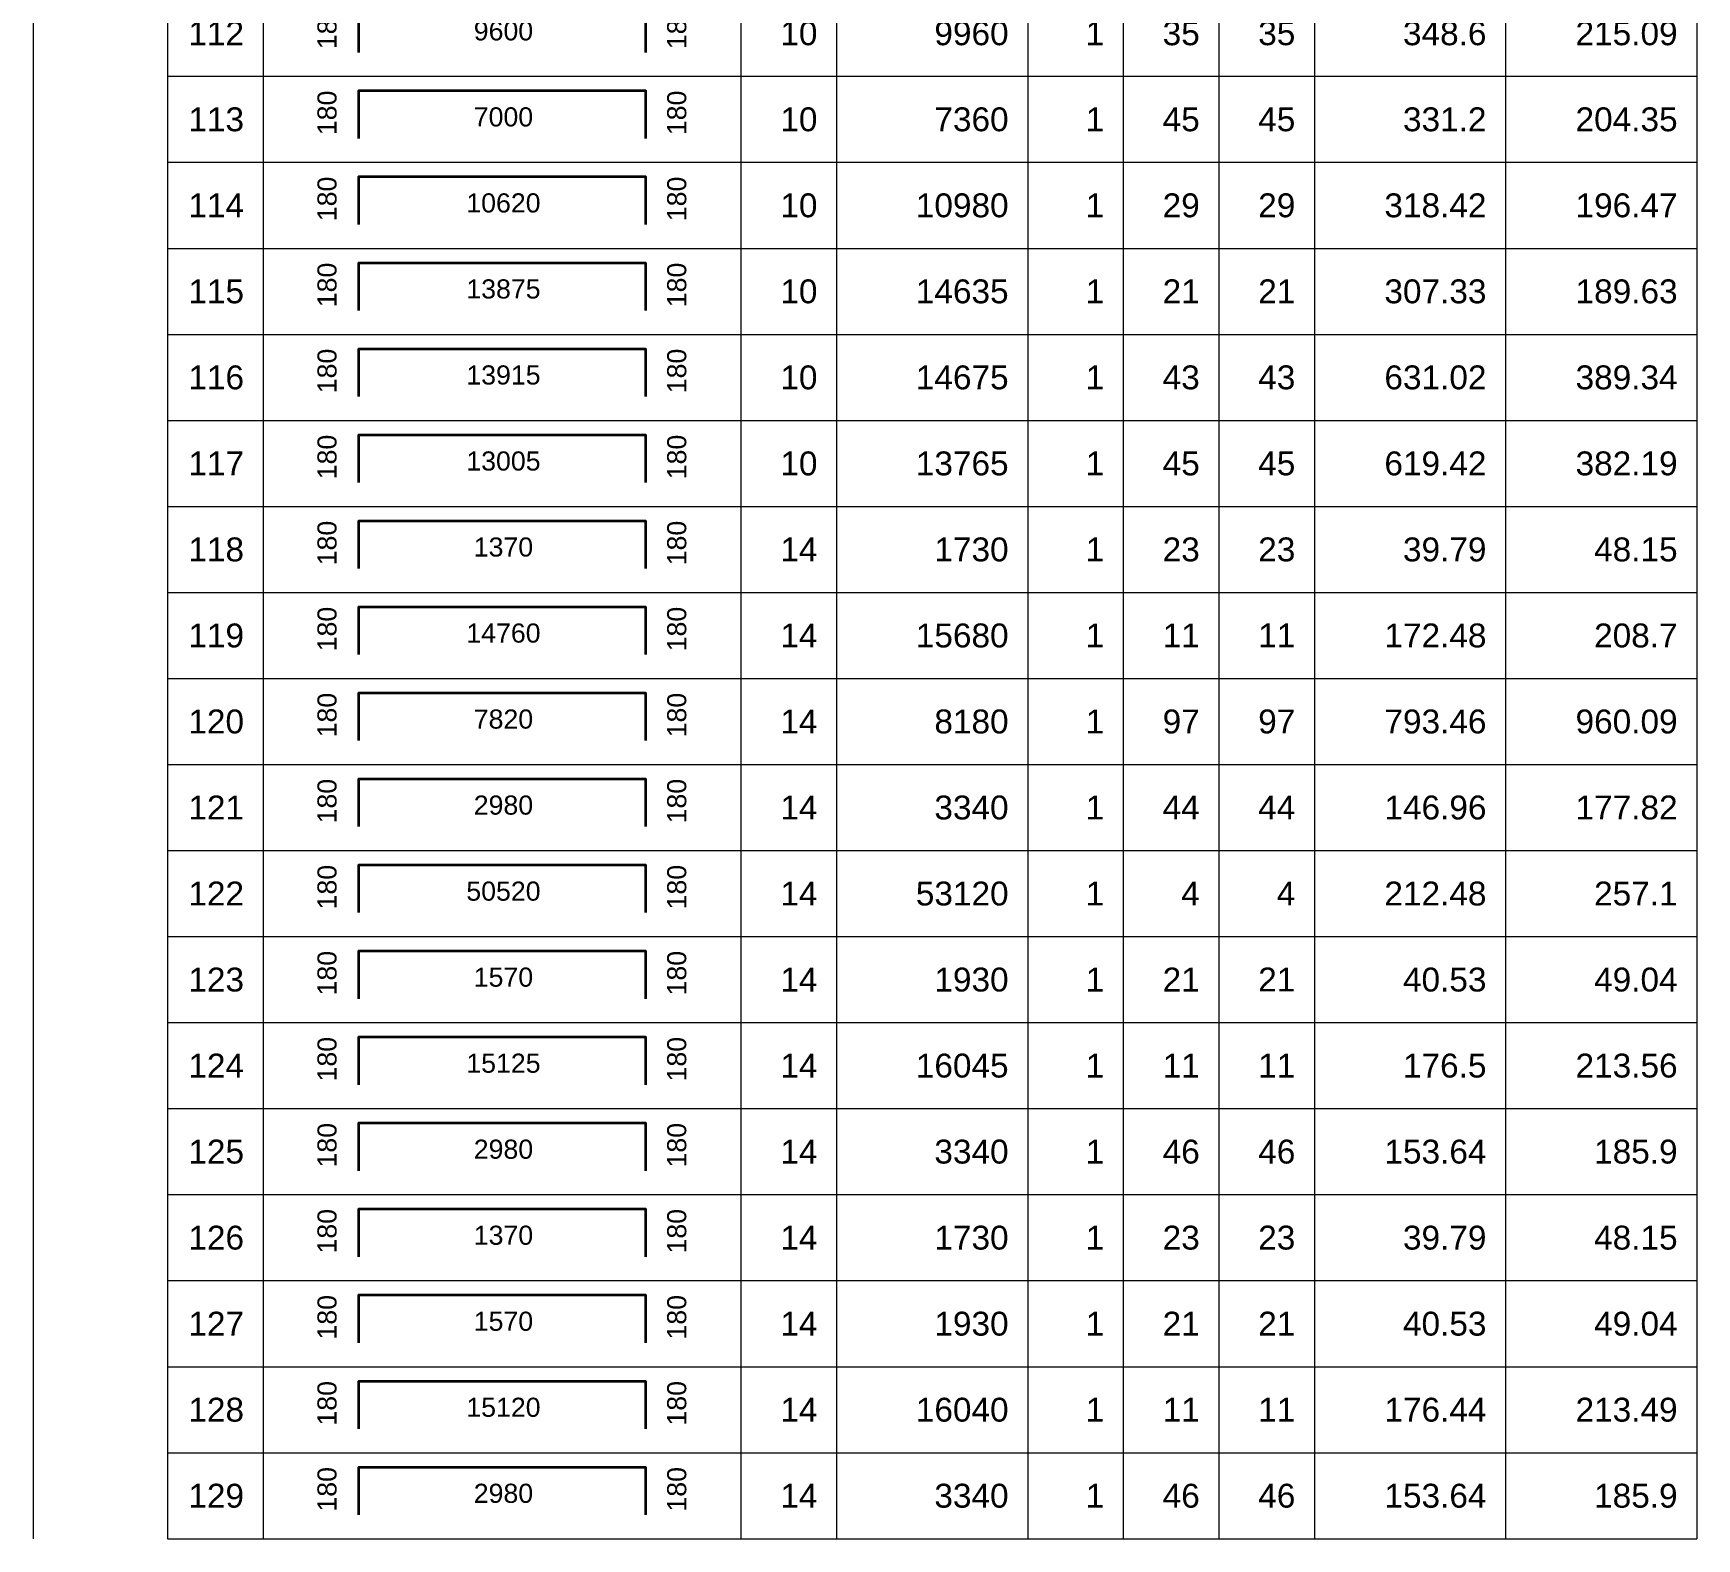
# Model space of a CAD drawing. Header units: millimetres. Extents: x -179076 to 505271, y -18667 to 119516.
# Drawn here: x -30564 to -13159, y 558 to 16308 of the extents above; entities that cross this region are included whole.
import ezdxf
from ezdxf.enums import TextEntityAlignment as Align

# ---------------------------------------------------------------- set-up
doc = ezdxf.new("R2010")
doc.units = ezdxf.units.MM
for name, color, linetype, lineweight in [('NDC_S_REBAR', 4, 'Continuous', 35), ('NDC_S_VN TEXT', 7, 'Continuous', 20), ('NDC_Table', 3, 'Continuous', 20)]:
    doc.layers.add(name, color=color, linetype=linetype, lineweight=lineweight)
doc.styles.add('ARIAL', font='arial.ttf', dxfattribs={"width": 0.8})

# ---------------------------------------------------------------- blocks, each defined once
blk = doc.blocks.new('dang04')
at = {"layer": 'NDC_S_REBAR'}
blk.add_lwpolyline([(3405, -650), (3405, -150), (6405, -150), (6405, -650)], dxfattribs=at)
at = {"layer": 'NDC_Table'}
for p, q in [((0, 0), (0, -900)), ((1405, 0), (1405, -900)), ((2405, 0), (2405, -900)), ((7405, 0), (7405, -900)), ((8405, 0), (8405, -900)), ((10405, 0), (10405, -900)), ((11405, 0), (11405, -900)), ((12405, 0), (12405, -900)), ((13405, 0), (13405, -900)), ((15405, 0), (15405, -900)), ((17405, 0), (17405, -900)), ((1405, -900), (17405, -900))]:
    blk.add_line(p, q, dxfattribs=at)
at = {"layer": 'NDC_S_VN TEXT', "style": 'ARIAL'}
for p in [(3073, -150), (6733, -150)]:
    blk.add_attdef('D03', text='', height=200, rotation=90, dxfattribs=at).set_placement(p, align=Align.MIDDLE_RIGHT)
for p in [(2205, -450), (8205, -450), (10205, -450), (11205, -450), (12205, -450), (13205, -450), (15205, -450), (17205, -450)]:
    blk.add_attdef('D03', text='', height=250, dxfattribs=at).set_placement(p, align=Align.MIDDLE_RIGHT)
blk.add_attdef('D03', text='', height=200, dxfattribs=at).set_placement((4920, -425), align=Align.MIDDLE_CENTER)

msp = doc.modelspace()

# ---------------------------------------------------------------- block references
at = {"layer": 'NDC_Table'}
ref = msp.add_blockref('dang04', (-30564.3, 16758.3), dxfattribs=at)
ref.add_attrib('D03', '112', dxfattribs={"layer": 'NDC_S_VN TEXT', "height": 250, "style": 'ARIAL'}).set_placement((-28359, 16308.3), align=Align.MIDDLE_RIGHT)
ref.add_attrib('D03', '180', dxfattribs={"layer": 'NDC_S_VN TEXT', "height": 200, "rotation": 90, "style": 'ARIAL'}).set_placement((-27491, 16608.3), align=Align.MIDDLE_RIGHT)
ref.add_attrib('D03', '9600', dxfattribs={"layer": 'NDC_S_VN TEXT', "height": 200, "style": 'ARIAL'}).set_placement((-25644.7, 16333.6), align=Align.MIDDLE_CENTER)
ref.add_attrib('D03', '180', dxfattribs={"layer": 'NDC_S_VN TEXT', "height": 200, "rotation": 90, "style": 'ARIAL'}).set_placement((-23831.8, 16608.3), align=Align.MIDDLE_RIGHT)
ref.add_attrib('D03', '10', dxfattribs={"layer": 'NDC_S_VN TEXT', "height": 250, "style": 'ARIAL'}).set_placement((-22359, 16308.3), align=Align.MIDDLE_RIGHT)
ref.add_attrib('D03', '9960', dxfattribs={"layer": 'NDC_S_VN TEXT', "height": 250, "style": 'ARIAL'}).set_placement((-20359, 16308.3), align=Align.MIDDLE_RIGHT)
ref.add_attrib('D03', '1', dxfattribs={"layer": 'NDC_S_VN TEXT', "height": 250, "style": 'ARIAL'}).set_placement((-19359, 16308.3), align=Align.MIDDLE_RIGHT)
ref.add_attrib('D03', '35', dxfattribs={"layer": 'NDC_S_VN TEXT', "height": 250, "style": 'ARIAL'}).set_placement((-18359, 16308.3), align=Align.MIDDLE_RIGHT)
ref.add_attrib('D03', '35', dxfattribs={"layer": 'NDC_S_VN TEXT', "height": 250, "style": 'ARIAL'}).set_placement((-17359, 16308.6), align=Align.MIDDLE_RIGHT)
ref.add_attrib('D03', '348.6', dxfattribs={"layer": 'NDC_S_VN TEXT', "height": 250, "style": 'ARIAL'}).set_placement((-15359, 16308.3), align=Align.MIDDLE_RIGHT)
ref.add_attrib('D03', '215.09', dxfattribs={"layer": 'NDC_S_VN TEXT', "height": 250, "style": 'ARIAL'}).set_placement((-13359, 16308.3), align=Align.MIDDLE_RIGHT)
ref = msp.add_blockref('dang04', (-30564.3, 15858.3), dxfattribs=at)
ref.add_attrib('D03', '113', dxfattribs={"layer": 'NDC_S_VN TEXT', "height": 250, "style": 'ARIAL'}).set_placement((-28359, 15408.3), align=Align.MIDDLE_RIGHT)
ref.add_attrib('D03', '180', dxfattribs={"layer": 'NDC_S_VN TEXT', "height": 200, "rotation": 90, "style": 'ARIAL'}).set_placement((-27491, 15708.3), align=Align.MIDDLE_RIGHT)
ref.add_attrib('D03', '7000', dxfattribs={"layer": 'NDC_S_VN TEXT', "height": 200, "style": 'ARIAL'}).set_placement((-25644.7, 15433.6), align=Align.MIDDLE_CENTER)
ref.add_attrib('D03', '180', dxfattribs={"layer": 'NDC_S_VN TEXT', "height": 200, "rotation": 90, "style": 'ARIAL'}).set_placement((-23831.8, 15708.3), align=Align.MIDDLE_RIGHT)
ref.add_attrib('D03', '10', dxfattribs={"layer": 'NDC_S_VN TEXT', "height": 250, "style": 'ARIAL'}).set_placement((-22359, 15408.3), align=Align.MIDDLE_RIGHT)
ref.add_attrib('D03', '7360', dxfattribs={"layer": 'NDC_S_VN TEXT', "height": 250, "style": 'ARIAL'}).set_placement((-20359, 15408.3), align=Align.MIDDLE_RIGHT)
ref.add_attrib('D03', '1', dxfattribs={"layer": 'NDC_S_VN TEXT', "height": 250, "style": 'ARIAL'}).set_placement((-19359, 15408.3), align=Align.MIDDLE_RIGHT)
ref.add_attrib('D03', '45', dxfattribs={"layer": 'NDC_S_VN TEXT', "height": 250, "style": 'ARIAL'}).set_placement((-18359, 15408.3), align=Align.MIDDLE_RIGHT)
ref.add_attrib('D03', '45', dxfattribs={"layer": 'NDC_S_VN TEXT', "height": 250, "style": 'ARIAL'}).set_placement((-17359, 15408.6), align=Align.MIDDLE_RIGHT)
ref.add_attrib('D03', '331.2', dxfattribs={"layer": 'NDC_S_VN TEXT', "height": 250, "style": 'ARIAL'}).set_placement((-15359, 15408.3), align=Align.MIDDLE_RIGHT)
ref.add_attrib('D03', '204.35', dxfattribs={"layer": 'NDC_S_VN TEXT', "height": 250, "style": 'ARIAL'}).set_placement((-13359, 15408.3), align=Align.MIDDLE_RIGHT)
ref = msp.add_blockref('dang04', (-30564.3, 14958.3), dxfattribs=at)
ref.add_attrib('D03', '114', dxfattribs={"layer": 'NDC_S_VN TEXT', "height": 250, "style": 'ARIAL'}).set_placement((-28359, 14508.3), align=Align.MIDDLE_RIGHT)
ref.add_attrib('D03', '180', dxfattribs={"layer": 'NDC_S_VN TEXT', "height": 200, "rotation": 90, "style": 'ARIAL'}).set_placement((-27491, 14808.3), align=Align.MIDDLE_RIGHT)
ref.add_attrib('D03', '10620', dxfattribs={"layer": 'NDC_S_VN TEXT', "height": 200, "style": 'ARIAL'}).set_placement((-25644.7, 14533.6), align=Align.MIDDLE_CENTER)
ref.add_attrib('D03', '180', dxfattribs={"layer": 'NDC_S_VN TEXT', "height": 200, "rotation": 90, "style": 'ARIAL'}).set_placement((-23831.8, 14808.3), align=Align.MIDDLE_RIGHT)
ref.add_attrib('D03', '10', dxfattribs={"layer": 'NDC_S_VN TEXT', "height": 250, "style": 'ARIAL'}).set_placement((-22359, 14508.3), align=Align.MIDDLE_RIGHT)
ref.add_attrib('D03', '10980', dxfattribs={"layer": 'NDC_S_VN TEXT', "height": 250, "style": 'ARIAL'}).set_placement((-20359, 14508.3), align=Align.MIDDLE_RIGHT)
ref.add_attrib('D03', '1', dxfattribs={"layer": 'NDC_S_VN TEXT', "height": 250, "style": 'ARIAL'}).set_placement((-19359, 14508.3), align=Align.MIDDLE_RIGHT)
ref.add_attrib('D03', '29', dxfattribs={"layer": 'NDC_S_VN TEXT', "height": 250, "style": 'ARIAL'}).set_placement((-18359, 14508.3), align=Align.MIDDLE_RIGHT)
ref.add_attrib('D03', '29', dxfattribs={"layer": 'NDC_S_VN TEXT', "height": 250, "style": 'ARIAL'}).set_placement((-17359, 14508.6), align=Align.MIDDLE_RIGHT)
ref.add_attrib('D03', '318.42', dxfattribs={"layer": 'NDC_S_VN TEXT', "height": 250, "style": 'ARIAL'}).set_placement((-15359, 14508.3), align=Align.MIDDLE_RIGHT)
ref.add_attrib('D03', '196.47', dxfattribs={"layer": 'NDC_S_VN TEXT', "height": 250, "style": 'ARIAL'}).set_placement((-13359, 14508.3), align=Align.MIDDLE_RIGHT)
ref = msp.add_blockref('dang04', (-30564.3, 14058.3), dxfattribs=at)
ref.add_attrib('D03', '115', dxfattribs={"layer": 'NDC_S_VN TEXT', "height": 250, "style": 'ARIAL'}).set_placement((-28359, 13608.3), align=Align.MIDDLE_RIGHT)
ref.add_attrib('D03', '180', dxfattribs={"layer": 'NDC_S_VN TEXT', "height": 200, "rotation": 90, "style": 'ARIAL'}).set_placement((-27491, 13908.3), align=Align.MIDDLE_RIGHT)
ref.add_attrib('D03', '13875', dxfattribs={"layer": 'NDC_S_VN TEXT', "height": 200, "style": 'ARIAL'}).set_placement((-25644.7, 13633.6), align=Align.MIDDLE_CENTER)
ref.add_attrib('D03', '180', dxfattribs={"layer": 'NDC_S_VN TEXT', "height": 200, "rotation": 90, "style": 'ARIAL'}).set_placement((-23831.8, 13908.3), align=Align.MIDDLE_RIGHT)
ref.add_attrib('D03', '10', dxfattribs={"layer": 'NDC_S_VN TEXT', "height": 250, "style": 'ARIAL'}).set_placement((-22359, 13608.3), align=Align.MIDDLE_RIGHT)
ref.add_attrib('D03', '14635', dxfattribs={"layer": 'NDC_S_VN TEXT', "height": 250, "style": 'ARIAL'}).set_placement((-20359, 13608.3), align=Align.MIDDLE_RIGHT)
ref.add_attrib('D03', '1', dxfattribs={"layer": 'NDC_S_VN TEXT', "height": 250, "style": 'ARIAL'}).set_placement((-19359, 13608.3), align=Align.MIDDLE_RIGHT)
ref.add_attrib('D03', '21', dxfattribs={"layer": 'NDC_S_VN TEXT', "height": 250, "style": 'ARIAL'}).set_placement((-18359, 13608.3), align=Align.MIDDLE_RIGHT)
ref.add_attrib('D03', '21', dxfattribs={"layer": 'NDC_S_VN TEXT', "height": 250, "style": 'ARIAL'}).set_placement((-17359, 13608.6), align=Align.MIDDLE_RIGHT)
ref.add_attrib('D03', '307.33', dxfattribs={"layer": 'NDC_S_VN TEXT', "height": 250, "style": 'ARIAL'}).set_placement((-15359, 13608.3), align=Align.MIDDLE_RIGHT)
ref.add_attrib('D03', '189.63', dxfattribs={"layer": 'NDC_S_VN TEXT', "height": 250, "style": 'ARIAL'}).set_placement((-13359, 13608.3), align=Align.MIDDLE_RIGHT)
ref = msp.add_blockref('dang04', (-30564.3, 13158.3), dxfattribs=at)
ref.add_attrib('D03', '116', dxfattribs={"layer": 'NDC_S_VN TEXT', "height": 250, "style": 'ARIAL'}).set_placement((-28359, 12708.3), align=Align.MIDDLE_RIGHT)
ref.add_attrib('D03', '180', dxfattribs={"layer": 'NDC_S_VN TEXT', "height": 200, "rotation": 90, "style": 'ARIAL'}).set_placement((-27491, 13008.3), align=Align.MIDDLE_RIGHT)
ref.add_attrib('D03', '13915', dxfattribs={"layer": 'NDC_S_VN TEXT', "height": 200, "style": 'ARIAL'}).set_placement((-25644.7, 12733.6), align=Align.MIDDLE_CENTER)
ref.add_attrib('D03', '180', dxfattribs={"layer": 'NDC_S_VN TEXT', "height": 200, "rotation": 90, "style": 'ARIAL'}).set_placement((-23831.8, 13008.3), align=Align.MIDDLE_RIGHT)
ref.add_attrib('D03', '10', dxfattribs={"layer": 'NDC_S_VN TEXT', "height": 250, "style": 'ARIAL'}).set_placement((-22359, 12708.3), align=Align.MIDDLE_RIGHT)
ref.add_attrib('D03', '14675', dxfattribs={"layer": 'NDC_S_VN TEXT', "height": 250, "style": 'ARIAL'}).set_placement((-20359, 12708.3), align=Align.MIDDLE_RIGHT)
ref.add_attrib('D03', '1', dxfattribs={"layer": 'NDC_S_VN TEXT', "height": 250, "style": 'ARIAL'}).set_placement((-19359, 12708.3), align=Align.MIDDLE_RIGHT)
ref.add_attrib('D03', '43', dxfattribs={"layer": 'NDC_S_VN TEXT', "height": 250, "style": 'ARIAL'}).set_placement((-18359, 12708.3), align=Align.MIDDLE_RIGHT)
ref.add_attrib('D03', '43', dxfattribs={"layer": 'NDC_S_VN TEXT', "height": 250, "style": 'ARIAL'}).set_placement((-17359, 12708.6), align=Align.MIDDLE_RIGHT)
ref.add_attrib('D03', '631.02', dxfattribs={"layer": 'NDC_S_VN TEXT', "height": 250, "style": 'ARIAL'}).set_placement((-15359, 12708.3), align=Align.MIDDLE_RIGHT)
ref.add_attrib('D03', '389.34', dxfattribs={"layer": 'NDC_S_VN TEXT', "height": 250, "style": 'ARIAL'}).set_placement((-13359, 12708.3), align=Align.MIDDLE_RIGHT)
ref = msp.add_blockref('dang04', (-30564.3, 12258.3), dxfattribs=at)
ref.add_attrib('D03', '117', dxfattribs={"layer": 'NDC_S_VN TEXT', "height": 250, "style": 'ARIAL'}).set_placement((-28359, 11808.3), align=Align.MIDDLE_RIGHT)
ref.add_attrib('D03', '180', dxfattribs={"layer": 'NDC_S_VN TEXT', "height": 200, "rotation": 90, "style": 'ARIAL'}).set_placement((-27491, 12108.3), align=Align.MIDDLE_RIGHT)
ref.add_attrib('D03', '13005', dxfattribs={"layer": 'NDC_S_VN TEXT', "height": 200, "style": 'ARIAL'}).set_placement((-25644.7, 11833.6), align=Align.MIDDLE_CENTER)
ref.add_attrib('D03', '180', dxfattribs={"layer": 'NDC_S_VN TEXT', "height": 200, "rotation": 90, "style": 'ARIAL'}).set_placement((-23831.8, 12108.3), align=Align.MIDDLE_RIGHT)
ref.add_attrib('D03', '10', dxfattribs={"layer": 'NDC_S_VN TEXT', "height": 250, "style": 'ARIAL'}).set_placement((-22359, 11808.3), align=Align.MIDDLE_RIGHT)
ref.add_attrib('D03', '13765', dxfattribs={"layer": 'NDC_S_VN TEXT', "height": 250, "style": 'ARIAL'}).set_placement((-20359, 11808.3), align=Align.MIDDLE_RIGHT)
ref.add_attrib('D03', '1', dxfattribs={"layer": 'NDC_S_VN TEXT', "height": 250, "style": 'ARIAL'}).set_placement((-19359, 11808.3), align=Align.MIDDLE_RIGHT)
ref.add_attrib('D03', '45', dxfattribs={"layer": 'NDC_S_VN TEXT', "height": 250, "style": 'ARIAL'}).set_placement((-18359, 11808.3), align=Align.MIDDLE_RIGHT)
ref.add_attrib('D03', '45', dxfattribs={"layer": 'NDC_S_VN TEXT', "height": 250, "style": 'ARIAL'}).set_placement((-17359, 11808.6), align=Align.MIDDLE_RIGHT)
ref.add_attrib('D03', '619.42', dxfattribs={"layer": 'NDC_S_VN TEXT', "height": 250, "style": 'ARIAL'}).set_placement((-15359, 11808.3), align=Align.MIDDLE_RIGHT)
ref.add_attrib('D03', '382.19', dxfattribs={"layer": 'NDC_S_VN TEXT', "height": 250, "style": 'ARIAL'}).set_placement((-13359, 11808.3), align=Align.MIDDLE_RIGHT)
ref = msp.add_blockref('dang04', (-30564.3, 11358.3), dxfattribs=at)
ref.add_attrib('D03', '118', dxfattribs={"layer": 'NDC_S_VN TEXT', "height": 250, "style": 'ARIAL'}).set_placement((-28359, 10908.3), align=Align.MIDDLE_RIGHT)
ref.add_attrib('D03', '180', dxfattribs={"layer": 'NDC_S_VN TEXT', "height": 200, "rotation": 90, "style": 'ARIAL'}).set_placement((-27491, 11208.3), align=Align.MIDDLE_RIGHT)
ref.add_attrib('D03', '1370', dxfattribs={"layer": 'NDC_S_VN TEXT', "height": 200, "style": 'ARIAL'}).set_placement((-25644.7, 10933.6), align=Align.MIDDLE_CENTER)
ref.add_attrib('D03', '180', dxfattribs={"layer": 'NDC_S_VN TEXT', "height": 200, "rotation": 90, "style": 'ARIAL'}).set_placement((-23831.8, 11208.3), align=Align.MIDDLE_RIGHT)
ref.add_attrib('D03', '14', dxfattribs={"layer": 'NDC_S_VN TEXT', "height": 250, "style": 'ARIAL'}).set_placement((-22359, 10908.3), align=Align.MIDDLE_RIGHT)
ref.add_attrib('D03', '1730', dxfattribs={"layer": 'NDC_S_VN TEXT', "height": 250, "style": 'ARIAL'}).set_placement((-20359, 10908.3), align=Align.MIDDLE_RIGHT)
ref.add_attrib('D03', '1', dxfattribs={"layer": 'NDC_S_VN TEXT', "height": 250, "style": 'ARIAL'}).set_placement((-19359, 10908.3), align=Align.MIDDLE_RIGHT)
ref.add_attrib('D03', '23', dxfattribs={"layer": 'NDC_S_VN TEXT', "height": 250, "style": 'ARIAL'}).set_placement((-18359, 10908.3), align=Align.MIDDLE_RIGHT)
ref.add_attrib('D03', '23', dxfattribs={"layer": 'NDC_S_VN TEXT', "height": 250, "style": 'ARIAL'}).set_placement((-17359, 10908.6), align=Align.MIDDLE_RIGHT)
ref.add_attrib('D03', '39.79', dxfattribs={"layer": 'NDC_S_VN TEXT', "height": 250, "style": 'ARIAL'}).set_placement((-15359, 10908.3), align=Align.MIDDLE_RIGHT)
ref.add_attrib('D03', '48.15', dxfattribs={"layer": 'NDC_S_VN TEXT', "height": 250, "style": 'ARIAL'}).set_placement((-13359, 10908.3), align=Align.MIDDLE_RIGHT)
ref = msp.add_blockref('dang04', (-30564.3, 10458.3), dxfattribs=at)
ref.add_attrib('D03', '119', dxfattribs={"layer": 'NDC_S_VN TEXT', "height": 250, "style": 'ARIAL'}).set_placement((-28359, 10008.3), align=Align.MIDDLE_RIGHT)
ref.add_attrib('D03', '180', dxfattribs={"layer": 'NDC_S_VN TEXT', "height": 200, "rotation": 90, "style": 'ARIAL'}).set_placement((-27491, 10308.3), align=Align.MIDDLE_RIGHT)
ref.add_attrib('D03', '14760', dxfattribs={"layer": 'NDC_S_VN TEXT', "height": 200, "style": 'ARIAL'}).set_placement((-25644.7, 10033.6), align=Align.MIDDLE_CENTER)
ref.add_attrib('D03', '180', dxfattribs={"layer": 'NDC_S_VN TEXT', "height": 200, "rotation": 90, "style": 'ARIAL'}).set_placement((-23831.8, 10308.3), align=Align.MIDDLE_RIGHT)
ref.add_attrib('D03', '14', dxfattribs={"layer": 'NDC_S_VN TEXT', "height": 250, "style": 'ARIAL'}).set_placement((-22359, 10008.3), align=Align.MIDDLE_RIGHT)
ref.add_attrib('D03', '15680', dxfattribs={"layer": 'NDC_S_VN TEXT', "height": 250, "style": 'ARIAL'}).set_placement((-20359, 10008.3), align=Align.MIDDLE_RIGHT)
ref.add_attrib('D03', '1', dxfattribs={"layer": 'NDC_S_VN TEXT', "height": 250, "style": 'ARIAL'}).set_placement((-19359, 10008.3), align=Align.MIDDLE_RIGHT)
ref.add_attrib('D03', '11', dxfattribs={"layer": 'NDC_S_VN TEXT', "height": 250, "style": 'ARIAL'}).set_placement((-18359, 10008.3), align=Align.MIDDLE_RIGHT)
ref.add_attrib('D03', '11', dxfattribs={"layer": 'NDC_S_VN TEXT', "height": 250, "style": 'ARIAL'}).set_placement((-17359, 10008.6), align=Align.MIDDLE_RIGHT)
ref.add_attrib('D03', '172.48', dxfattribs={"layer": 'NDC_S_VN TEXT', "height": 250, "style": 'ARIAL'}).set_placement((-15359, 10008.3), align=Align.MIDDLE_RIGHT)
ref.add_attrib('D03', '208.7', dxfattribs={"layer": 'NDC_S_VN TEXT', "height": 250, "style": 'ARIAL'}).set_placement((-13359, 10008.3), align=Align.MIDDLE_RIGHT)
ref = msp.add_blockref('dang04', (-30564.3, 9558.3), dxfattribs=at)
ref.add_attrib('D03', '120', dxfattribs={"layer": 'NDC_S_VN TEXT', "height": 250, "style": 'ARIAL'}).set_placement((-28359, 9108.3), align=Align.MIDDLE_RIGHT)
ref.add_attrib('D03', '180', dxfattribs={"layer": 'NDC_S_VN TEXT', "height": 200, "rotation": 90, "style": 'ARIAL'}).set_placement((-27491, 9408.3), align=Align.MIDDLE_RIGHT)
ref.add_attrib('D03', '7820', dxfattribs={"layer": 'NDC_S_VN TEXT', "height": 200, "style": 'ARIAL'}).set_placement((-25644.7, 9133.6), align=Align.MIDDLE_CENTER)
ref.add_attrib('D03', '180', dxfattribs={"layer": 'NDC_S_VN TEXT', "height": 200, "rotation": 90, "style": 'ARIAL'}).set_placement((-23831.8, 9408.3), align=Align.MIDDLE_RIGHT)
ref.add_attrib('D03', '14', dxfattribs={"layer": 'NDC_S_VN TEXT', "height": 250, "style": 'ARIAL'}).set_placement((-22359, 9108.3), align=Align.MIDDLE_RIGHT)
ref.add_attrib('D03', '8180', dxfattribs={"layer": 'NDC_S_VN TEXT', "height": 250, "style": 'ARIAL'}).set_placement((-20359, 9108.3), align=Align.MIDDLE_RIGHT)
ref.add_attrib('D03', '1', dxfattribs={"layer": 'NDC_S_VN TEXT', "height": 250, "style": 'ARIAL'}).set_placement((-19359, 9108.3), align=Align.MIDDLE_RIGHT)
ref.add_attrib('D03', '97', dxfattribs={"layer": 'NDC_S_VN TEXT', "height": 250, "style": 'ARIAL'}).set_placement((-18359, 9108.3), align=Align.MIDDLE_RIGHT)
ref.add_attrib('D03', '97', dxfattribs={"layer": 'NDC_S_VN TEXT', "height": 250, "style": 'ARIAL'}).set_placement((-17359, 9108.6), align=Align.MIDDLE_RIGHT)
ref.add_attrib('D03', '793.46', dxfattribs={"layer": 'NDC_S_VN TEXT', "height": 250, "style": 'ARIAL'}).set_placement((-15359, 9108.3), align=Align.MIDDLE_RIGHT)
ref.add_attrib('D03', '960.09', dxfattribs={"layer": 'NDC_S_VN TEXT', "height": 250, "style": 'ARIAL'}).set_placement((-13359, 9108.3), align=Align.MIDDLE_RIGHT)
ref = msp.add_blockref('dang04', (-30564.3, 8658.3), dxfattribs=at)
ref.add_attrib('D03', '121', dxfattribs={"layer": 'NDC_S_VN TEXT', "height": 250, "style": 'ARIAL'}).set_placement((-28359, 8208.3), align=Align.MIDDLE_RIGHT)
ref.add_attrib('D03', '180', dxfattribs={"layer": 'NDC_S_VN TEXT', "height": 200, "rotation": 90, "style": 'ARIAL'}).set_placement((-27491, 8508.3), align=Align.MIDDLE_RIGHT)
ref.add_attrib('D03', '2980', dxfattribs={"layer": 'NDC_S_VN TEXT', "height": 200, "style": 'ARIAL'}).set_placement((-25644.7, 8233.6), align=Align.MIDDLE_CENTER)
ref.add_attrib('D03', '180', dxfattribs={"layer": 'NDC_S_VN TEXT', "height": 200, "rotation": 90, "style": 'ARIAL'}).set_placement((-23831.8, 8508.3), align=Align.MIDDLE_RIGHT)
ref.add_attrib('D03', '14', dxfattribs={"layer": 'NDC_S_VN TEXT', "height": 250, "style": 'ARIAL'}).set_placement((-22359, 8208.3), align=Align.MIDDLE_RIGHT)
ref.add_attrib('D03', '3340', dxfattribs={"layer": 'NDC_S_VN TEXT', "height": 250, "style": 'ARIAL'}).set_placement((-20359, 8208.3), align=Align.MIDDLE_RIGHT)
ref.add_attrib('D03', '1', dxfattribs={"layer": 'NDC_S_VN TEXT', "height": 250, "style": 'ARIAL'}).set_placement((-19359, 8208.3), align=Align.MIDDLE_RIGHT)
ref.add_attrib('D03', '44', dxfattribs={"layer": 'NDC_S_VN TEXT', "height": 250, "style": 'ARIAL'}).set_placement((-18359, 8208.3), align=Align.MIDDLE_RIGHT)
ref.add_attrib('D03', '44', dxfattribs={"layer": 'NDC_S_VN TEXT', "height": 250, "style": 'ARIAL'}).set_placement((-17359, 8208.6), align=Align.MIDDLE_RIGHT)
ref.add_attrib('D03', '146.96', dxfattribs={"layer": 'NDC_S_VN TEXT', "height": 250, "style": 'ARIAL'}).set_placement((-15359, 8208.3), align=Align.MIDDLE_RIGHT)
ref.add_attrib('D03', '177.82', dxfattribs={"layer": 'NDC_S_VN TEXT', "height": 250, "style": 'ARIAL'}).set_placement((-13359, 8208.3), align=Align.MIDDLE_RIGHT)
ref = msp.add_blockref('dang04', (-30564.3, 7758.3), dxfattribs=at)
ref.add_attrib('D03', '122', dxfattribs={"layer": 'NDC_S_VN TEXT', "height": 250, "style": 'ARIAL'}).set_placement((-28359, 7308.3), align=Align.MIDDLE_RIGHT)
ref.add_attrib('D03', '180', dxfattribs={"layer": 'NDC_S_VN TEXT', "height": 200, "rotation": 90, "style": 'ARIAL'}).set_placement((-27491, 7608.3), align=Align.MIDDLE_RIGHT)
ref.add_attrib('D03', '50520', dxfattribs={"layer": 'NDC_S_VN TEXT', "height": 200, "style": 'ARIAL'}).set_placement((-25644.7, 7333.6), align=Align.MIDDLE_CENTER)
ref.add_attrib('D03', '180', dxfattribs={"layer": 'NDC_S_VN TEXT', "height": 200, "rotation": 90, "style": 'ARIAL'}).set_placement((-23831.8, 7608.3), align=Align.MIDDLE_RIGHT)
ref.add_attrib('D03', '14', dxfattribs={"layer": 'NDC_S_VN TEXT', "height": 250, "style": 'ARIAL'}).set_placement((-22359, 7308.3), align=Align.MIDDLE_RIGHT)
ref.add_attrib('D03', '53120', dxfattribs={"layer": 'NDC_S_VN TEXT', "height": 250, "style": 'ARIAL'}).set_placement((-20359, 7308.3), align=Align.MIDDLE_RIGHT)
ref.add_attrib('D03', '1', dxfattribs={"layer": 'NDC_S_VN TEXT', "height": 250, "style": 'ARIAL'}).set_placement((-19359, 7308.3), align=Align.MIDDLE_RIGHT)
ref.add_attrib('D03', '4', dxfattribs={"layer": 'NDC_S_VN TEXT', "height": 250, "style": 'ARIAL'}).set_placement((-18359, 7308.3), align=Align.MIDDLE_RIGHT)
ref.add_attrib('D03', '4', dxfattribs={"layer": 'NDC_S_VN TEXT', "height": 250, "style": 'ARIAL'}).set_placement((-17359, 7308.6), align=Align.MIDDLE_RIGHT)
ref.add_attrib('D03', '212.48', dxfattribs={"layer": 'NDC_S_VN TEXT', "height": 250, "style": 'ARIAL'}).set_placement((-15359, 7308.3), align=Align.MIDDLE_RIGHT)
ref.add_attrib('D03', '257.1', dxfattribs={"layer": 'NDC_S_VN TEXT', "height": 250, "style": 'ARIAL'}).set_placement((-13359, 7308.3), align=Align.MIDDLE_RIGHT)
ref = msp.add_blockref('dang04', (-30564.3, 6858.3), dxfattribs=at)
ref.add_attrib('D03', '123', dxfattribs={"layer": 'NDC_S_VN TEXT', "height": 250, "style": 'ARIAL'}).set_placement((-28359, 6408.3), align=Align.MIDDLE_RIGHT)
ref.add_attrib('D03', '180', dxfattribs={"layer": 'NDC_S_VN TEXT', "height": 200, "rotation": 90, "style": 'ARIAL'}).set_placement((-27491, 6708.3), align=Align.MIDDLE_RIGHT)
ref.add_attrib('D03', '1570', dxfattribs={"layer": 'NDC_S_VN TEXT', "height": 200, "style": 'ARIAL'}).set_placement((-25644.7, 6433.6), align=Align.MIDDLE_CENTER)
ref.add_attrib('D03', '180', dxfattribs={"layer": 'NDC_S_VN TEXT', "height": 200, "rotation": 90, "style": 'ARIAL'}).set_placement((-23831.8, 6708.3), align=Align.MIDDLE_RIGHT)
ref.add_attrib('D03', '14', dxfattribs={"layer": 'NDC_S_VN TEXT', "height": 250, "style": 'ARIAL'}).set_placement((-22359, 6408.3), align=Align.MIDDLE_RIGHT)
ref.add_attrib('D03', '1930', dxfattribs={"layer": 'NDC_S_VN TEXT', "height": 250, "style": 'ARIAL'}).set_placement((-20359, 6408.3), align=Align.MIDDLE_RIGHT)
ref.add_attrib('D03', '1', dxfattribs={"layer": 'NDC_S_VN TEXT', "height": 250, "style": 'ARIAL'}).set_placement((-19359, 6408.3), align=Align.MIDDLE_RIGHT)
ref.add_attrib('D03', '21', dxfattribs={"layer": 'NDC_S_VN TEXT', "height": 250, "style": 'ARIAL'}).set_placement((-18359, 6408.3), align=Align.MIDDLE_RIGHT)
ref.add_attrib('D03', '21', dxfattribs={"layer": 'NDC_S_VN TEXT', "height": 250, "style": 'ARIAL'}).set_placement((-17359, 6408.6), align=Align.MIDDLE_RIGHT)
ref.add_attrib('D03', '40.53', dxfattribs={"layer": 'NDC_S_VN TEXT', "height": 250, "style": 'ARIAL'}).set_placement((-15359, 6408.3), align=Align.MIDDLE_RIGHT)
ref.add_attrib('D03', '49.04', dxfattribs={"layer": 'NDC_S_VN TEXT', "height": 250, "style": 'ARIAL'}).set_placement((-13359, 6408.3), align=Align.MIDDLE_RIGHT)
ref = msp.add_blockref('dang04', (-30564.3, 5958.3), dxfattribs=at)
ref.add_attrib('D03', '124', dxfattribs={"layer": 'NDC_S_VN TEXT', "height": 250, "style": 'ARIAL'}).set_placement((-28359, 5508.3), align=Align.MIDDLE_RIGHT)
ref.add_attrib('D03', '180', dxfattribs={"layer": 'NDC_S_VN TEXT', "height": 200, "rotation": 90, "style": 'ARIAL'}).set_placement((-27491, 5808.3), align=Align.MIDDLE_RIGHT)
ref.add_attrib('D03', '15125', dxfattribs={"layer": 'NDC_S_VN TEXT', "height": 200, "style": 'ARIAL'}).set_placement((-25644.7, 5533.6), align=Align.MIDDLE_CENTER)
ref.add_attrib('D03', '180', dxfattribs={"layer": 'NDC_S_VN TEXT', "height": 200, "rotation": 90, "style": 'ARIAL'}).set_placement((-23831.8, 5808.3), align=Align.MIDDLE_RIGHT)
ref.add_attrib('D03', '14', dxfattribs={"layer": 'NDC_S_VN TEXT', "height": 250, "style": 'ARIAL'}).set_placement((-22359, 5508.3), align=Align.MIDDLE_RIGHT)
ref.add_attrib('D03', '16045', dxfattribs={"layer": 'NDC_S_VN TEXT', "height": 250, "style": 'ARIAL'}).set_placement((-20359, 5508.3), align=Align.MIDDLE_RIGHT)
ref.add_attrib('D03', '1', dxfattribs={"layer": 'NDC_S_VN TEXT', "height": 250, "style": 'ARIAL'}).set_placement((-19359, 5508.3), align=Align.MIDDLE_RIGHT)
ref.add_attrib('D03', '11', dxfattribs={"layer": 'NDC_S_VN TEXT', "height": 250, "style": 'ARIAL'}).set_placement((-18359, 5508.3), align=Align.MIDDLE_RIGHT)
ref.add_attrib('D03', '11', dxfattribs={"layer": 'NDC_S_VN TEXT', "height": 250, "style": 'ARIAL'}).set_placement((-17359, 5508.6), align=Align.MIDDLE_RIGHT)
ref.add_attrib('D03', '176.5', dxfattribs={"layer": 'NDC_S_VN TEXT', "height": 250, "style": 'ARIAL'}).set_placement((-15359, 5508.3), align=Align.MIDDLE_RIGHT)
ref.add_attrib('D03', '213.56', dxfattribs={"layer": 'NDC_S_VN TEXT', "height": 250, "style": 'ARIAL'}).set_placement((-13359, 5508.3), align=Align.MIDDLE_RIGHT)
ref = msp.add_blockref('dang04', (-30564.3, 5058.3), dxfattribs=at)
ref.add_attrib('D03', '125', dxfattribs={"layer": 'NDC_S_VN TEXT', "height": 250, "style": 'ARIAL'}).set_placement((-28359, 4608.3), align=Align.MIDDLE_RIGHT)
ref.add_attrib('D03', '180', dxfattribs={"layer": 'NDC_S_VN TEXT', "height": 200, "rotation": 90, "style": 'ARIAL'}).set_placement((-27491, 4908.3), align=Align.MIDDLE_RIGHT)
ref.add_attrib('D03', '2980', dxfattribs={"layer": 'NDC_S_VN TEXT', "height": 200, "style": 'ARIAL'}).set_placement((-25644.7, 4633.6), align=Align.MIDDLE_CENTER)
ref.add_attrib('D03', '180', dxfattribs={"layer": 'NDC_S_VN TEXT', "height": 200, "rotation": 90, "style": 'ARIAL'}).set_placement((-23831.8, 4908.3), align=Align.MIDDLE_RIGHT)
ref.add_attrib('D03', '14', dxfattribs={"layer": 'NDC_S_VN TEXT', "height": 250, "style": 'ARIAL'}).set_placement((-22359, 4608.3), align=Align.MIDDLE_RIGHT)
ref.add_attrib('D03', '3340', dxfattribs={"layer": 'NDC_S_VN TEXT', "height": 250, "style": 'ARIAL'}).set_placement((-20359, 4608.3), align=Align.MIDDLE_RIGHT)
ref.add_attrib('D03', '1', dxfattribs={"layer": 'NDC_S_VN TEXT', "height": 250, "style": 'ARIAL'}).set_placement((-19359, 4608.3), align=Align.MIDDLE_RIGHT)
ref.add_attrib('D03', '46', dxfattribs={"layer": 'NDC_S_VN TEXT', "height": 250, "style": 'ARIAL'}).set_placement((-18359, 4608.3), align=Align.MIDDLE_RIGHT)
ref.add_attrib('D03', '46', dxfattribs={"layer": 'NDC_S_VN TEXT', "height": 250, "style": 'ARIAL'}).set_placement((-17359, 4608.6), align=Align.MIDDLE_RIGHT)
ref.add_attrib('D03', '153.64', dxfattribs={"layer": 'NDC_S_VN TEXT', "height": 250, "style": 'ARIAL'}).set_placement((-15359, 4608.3), align=Align.MIDDLE_RIGHT)
ref.add_attrib('D03', '185.9', dxfattribs={"layer": 'NDC_S_VN TEXT', "height": 250, "style": 'ARIAL'}).set_placement((-13359, 4608.3), align=Align.MIDDLE_RIGHT)
ref = msp.add_blockref('dang04', (-30564.3, 4158.3), dxfattribs=at)
ref.add_attrib('D03', '126', dxfattribs={"layer": 'NDC_S_VN TEXT', "height": 250, "style": 'ARIAL'}).set_placement((-28359, 3708.3), align=Align.MIDDLE_RIGHT)
ref.add_attrib('D03', '180', dxfattribs={"layer": 'NDC_S_VN TEXT', "height": 200, "rotation": 90, "style": 'ARIAL'}).set_placement((-27491, 4008.3), align=Align.MIDDLE_RIGHT)
ref.add_attrib('D03', '1370', dxfattribs={"layer": 'NDC_S_VN TEXT', "height": 200, "style": 'ARIAL'}).set_placement((-25644.7, 3733.6), align=Align.MIDDLE_CENTER)
ref.add_attrib('D03', '180', dxfattribs={"layer": 'NDC_S_VN TEXT', "height": 200, "rotation": 90, "style": 'ARIAL'}).set_placement((-23831.8, 4008.3), align=Align.MIDDLE_RIGHT)
ref.add_attrib('D03', '14', dxfattribs={"layer": 'NDC_S_VN TEXT', "height": 250, "style": 'ARIAL'}).set_placement((-22359, 3708.3), align=Align.MIDDLE_RIGHT)
ref.add_attrib('D03', '1730', dxfattribs={"layer": 'NDC_S_VN TEXT', "height": 250, "style": 'ARIAL'}).set_placement((-20359, 3708.3), align=Align.MIDDLE_RIGHT)
ref.add_attrib('D03', '1', dxfattribs={"layer": 'NDC_S_VN TEXT', "height": 250, "style": 'ARIAL'}).set_placement((-19359, 3708.3), align=Align.MIDDLE_RIGHT)
ref.add_attrib('D03', '23', dxfattribs={"layer": 'NDC_S_VN TEXT', "height": 250, "style": 'ARIAL'}).set_placement((-18359, 3708.3), align=Align.MIDDLE_RIGHT)
ref.add_attrib('D03', '23', dxfattribs={"layer": 'NDC_S_VN TEXT', "height": 250, "style": 'ARIAL'}).set_placement((-17359, 3708.6), align=Align.MIDDLE_RIGHT)
ref.add_attrib('D03', '39.79', dxfattribs={"layer": 'NDC_S_VN TEXT', "height": 250, "style": 'ARIAL'}).set_placement((-15359, 3708.3), align=Align.MIDDLE_RIGHT)
ref.add_attrib('D03', '48.15', dxfattribs={"layer": 'NDC_S_VN TEXT', "height": 250, "style": 'ARIAL'}).set_placement((-13359, 3708.3), align=Align.MIDDLE_RIGHT)
ref = msp.add_blockref('dang04', (-30564.3, 3258.3), dxfattribs=at)
ref.add_attrib('D03', '127', dxfattribs={"layer": 'NDC_S_VN TEXT', "height": 250, "style": 'ARIAL'}).set_placement((-28359, 2808.3), align=Align.MIDDLE_RIGHT)
ref.add_attrib('D03', '180', dxfattribs={"layer": 'NDC_S_VN TEXT', "height": 200, "rotation": 90, "style": 'ARIAL'}).set_placement((-27491, 3108.3), align=Align.MIDDLE_RIGHT)
ref.add_attrib('D03', '1570', dxfattribs={"layer": 'NDC_S_VN TEXT', "height": 200, "style": 'ARIAL'}).set_placement((-25644.7, 2833.6), align=Align.MIDDLE_CENTER)
ref.add_attrib('D03', '180', dxfattribs={"layer": 'NDC_S_VN TEXT', "height": 200, "rotation": 90, "style": 'ARIAL'}).set_placement((-23831.8, 3108.3), align=Align.MIDDLE_RIGHT)
ref.add_attrib('D03', '14', dxfattribs={"layer": 'NDC_S_VN TEXT', "height": 250, "style": 'ARIAL'}).set_placement((-22359, 2808.3), align=Align.MIDDLE_RIGHT)
ref.add_attrib('D03', '1930', dxfattribs={"layer": 'NDC_S_VN TEXT', "height": 250, "style": 'ARIAL'}).set_placement((-20359, 2808.3), align=Align.MIDDLE_RIGHT)
ref.add_attrib('D03', '1', dxfattribs={"layer": 'NDC_S_VN TEXT', "height": 250, "style": 'ARIAL'}).set_placement((-19359, 2808.3), align=Align.MIDDLE_RIGHT)
ref.add_attrib('D03', '21', dxfattribs={"layer": 'NDC_S_VN TEXT', "height": 250, "style": 'ARIAL'}).set_placement((-18359, 2808.3), align=Align.MIDDLE_RIGHT)
ref.add_attrib('D03', '21', dxfattribs={"layer": 'NDC_S_VN TEXT', "height": 250, "style": 'ARIAL'}).set_placement((-17359, 2808.6), align=Align.MIDDLE_RIGHT)
ref.add_attrib('D03', '40.53', dxfattribs={"layer": 'NDC_S_VN TEXT', "height": 250, "style": 'ARIAL'}).set_placement((-15359, 2808.3), align=Align.MIDDLE_RIGHT)
ref.add_attrib('D03', '49.04', dxfattribs={"layer": 'NDC_S_VN TEXT', "height": 250, "style": 'ARIAL'}).set_placement((-13359, 2808.3), align=Align.MIDDLE_RIGHT)
ref = msp.add_blockref('dang04', (-30564.3, 2358.3), dxfattribs=at)
ref.add_attrib('D03', '128', dxfattribs={"layer": 'NDC_S_VN TEXT', "height": 250, "style": 'ARIAL'}).set_placement((-28359, 1908.3), align=Align.MIDDLE_RIGHT)
ref.add_attrib('D03', '180', dxfattribs={"layer": 'NDC_S_VN TEXT', "height": 200, "rotation": 90, "style": 'ARIAL'}).set_placement((-27491, 2208.3), align=Align.MIDDLE_RIGHT)
ref.add_attrib('D03', '15120', dxfattribs={"layer": 'NDC_S_VN TEXT', "height": 200, "style": 'ARIAL'}).set_placement((-25644.7, 1933.6), align=Align.MIDDLE_CENTER)
ref.add_attrib('D03', '180', dxfattribs={"layer": 'NDC_S_VN TEXT', "height": 200, "rotation": 90, "style": 'ARIAL'}).set_placement((-23831.8, 2208.3), align=Align.MIDDLE_RIGHT)
ref.add_attrib('D03', '14', dxfattribs={"layer": 'NDC_S_VN TEXT', "height": 250, "style": 'ARIAL'}).set_placement((-22359, 1908.3), align=Align.MIDDLE_RIGHT)
ref.add_attrib('D03', '16040', dxfattribs={"layer": 'NDC_S_VN TEXT', "height": 250, "style": 'ARIAL'}).set_placement((-20359, 1908.3), align=Align.MIDDLE_RIGHT)
ref.add_attrib('D03', '1', dxfattribs={"layer": 'NDC_S_VN TEXT', "height": 250, "style": 'ARIAL'}).set_placement((-19359, 1908.3), align=Align.MIDDLE_RIGHT)
ref.add_attrib('D03', '11', dxfattribs={"layer": 'NDC_S_VN TEXT', "height": 250, "style": 'ARIAL'}).set_placement((-18359, 1908.3), align=Align.MIDDLE_RIGHT)
ref.add_attrib('D03', '11', dxfattribs={"layer": 'NDC_S_VN TEXT', "height": 250, "style": 'ARIAL'}).set_placement((-17359, 1908.6), align=Align.MIDDLE_RIGHT)
ref.add_attrib('D03', '176.44', dxfattribs={"layer": 'NDC_S_VN TEXT', "height": 250, "style": 'ARIAL'}).set_placement((-15359, 1908.3), align=Align.MIDDLE_RIGHT)
ref.add_attrib('D03', '213.49', dxfattribs={"layer": 'NDC_S_VN TEXT', "height": 250, "style": 'ARIAL'}).set_placement((-13359, 1908.3), align=Align.MIDDLE_RIGHT)
ref = msp.add_blockref('dang04', (-30564.3, 1458.3), dxfattribs=at)
ref.add_attrib('D03', '129', dxfattribs={"layer": 'NDC_S_VN TEXT', "height": 250, "style": 'ARIAL'}).set_placement((-28359, 1008.3), align=Align.MIDDLE_RIGHT)
ref.add_attrib('D03', '180', dxfattribs={"layer": 'NDC_S_VN TEXT', "height": 200, "rotation": 90, "style": 'ARIAL'}).set_placement((-27491, 1308.3), align=Align.MIDDLE_RIGHT)
ref.add_attrib('D03', '2980', dxfattribs={"layer": 'NDC_S_VN TEXT', "height": 200, "style": 'ARIAL'}).set_placement((-25644.7, 1033.6), align=Align.MIDDLE_CENTER)
ref.add_attrib('D03', '180', dxfattribs={"layer": 'NDC_S_VN TEXT', "height": 200, "rotation": 90, "style": 'ARIAL'}).set_placement((-23831.8, 1308.3), align=Align.MIDDLE_RIGHT)
ref.add_attrib('D03', '14', dxfattribs={"layer": 'NDC_S_VN TEXT', "height": 250, "style": 'ARIAL'}).set_placement((-22359, 1008.3), align=Align.MIDDLE_RIGHT)
ref.add_attrib('D03', '3340', dxfattribs={"layer": 'NDC_S_VN TEXT', "height": 250, "style": 'ARIAL'}).set_placement((-20359, 1008.3), align=Align.MIDDLE_RIGHT)
ref.add_attrib('D03', '1', dxfattribs={"layer": 'NDC_S_VN TEXT', "height": 250, "style": 'ARIAL'}).set_placement((-19359, 1008.3), align=Align.MIDDLE_RIGHT)
ref.add_attrib('D03', '46', dxfattribs={"layer": 'NDC_S_VN TEXT', "height": 250, "style": 'ARIAL'}).set_placement((-18359, 1008.3), align=Align.MIDDLE_RIGHT)
ref.add_attrib('D03', '46', dxfattribs={"layer": 'NDC_S_VN TEXT', "height": 250, "style": 'ARIAL'}).set_placement((-17359, 1008.6), align=Align.MIDDLE_RIGHT)
ref.add_attrib('D03', '153.64', dxfattribs={"layer": 'NDC_S_VN TEXT', "height": 250, "style": 'ARIAL'}).set_placement((-15359, 1008.3), align=Align.MIDDLE_RIGHT)
ref.add_attrib('D03', '185.9', dxfattribs={"layer": 'NDC_S_VN TEXT', "height": 250, "style": 'ARIAL'}).set_placement((-13359, 1008.3), align=Align.MIDDLE_RIGHT)

doc.saveas('drawing.dxf')
